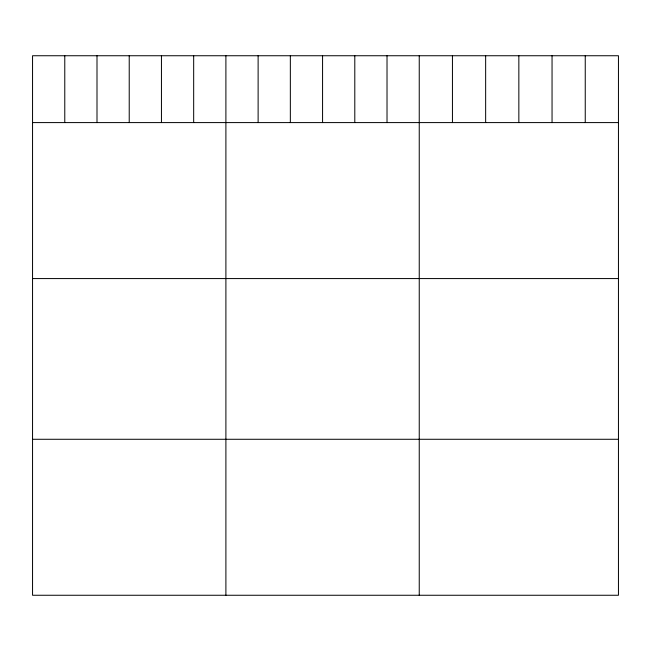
<?xml version="1.0" encoding="UTF-8"?>
<svg xmlns="http://www.w3.org/2000/svg" width="651" height="651" viewBox="0 0 651 651"><rect width="100%" height="100%" fill="white"/><g stroke="black" fill="none" stroke-linecap="round" stroke-linejoin="round"><path stroke-width="0.98" d="M618.45 122.591L618.45 595.258L32.55 595.258L32.55 55.742L618.45 55.742L618.45 122.591L32.55 122.591M32.55 278.571L618.45 278.571M32.55 439.279L618.45 439.279M585.249 55.742L585.249 122.591M552.048 55.742L552.048 122.591M518.847 55.742L518.847 122.591M485.646 55.742L485.646 122.591M452.445 55.742L452.445 122.591M419.244 55.742L419.244 595.258M387.019 55.742L387.019 122.591M354.795 55.742L354.795 122.591M322.57 55.742L322.57 122.591M290.346 55.742L290.346 122.591M258.121 55.742L258.121 122.591M225.897 55.742L225.897 595.258M193.672 55.742L193.672 122.591M161.448 55.742L161.448 122.591M129.224 55.742L129.224 122.591M96.999 55.742L96.999 122.591M64.774 55.742L64.774 122.591"/></g></svg>
